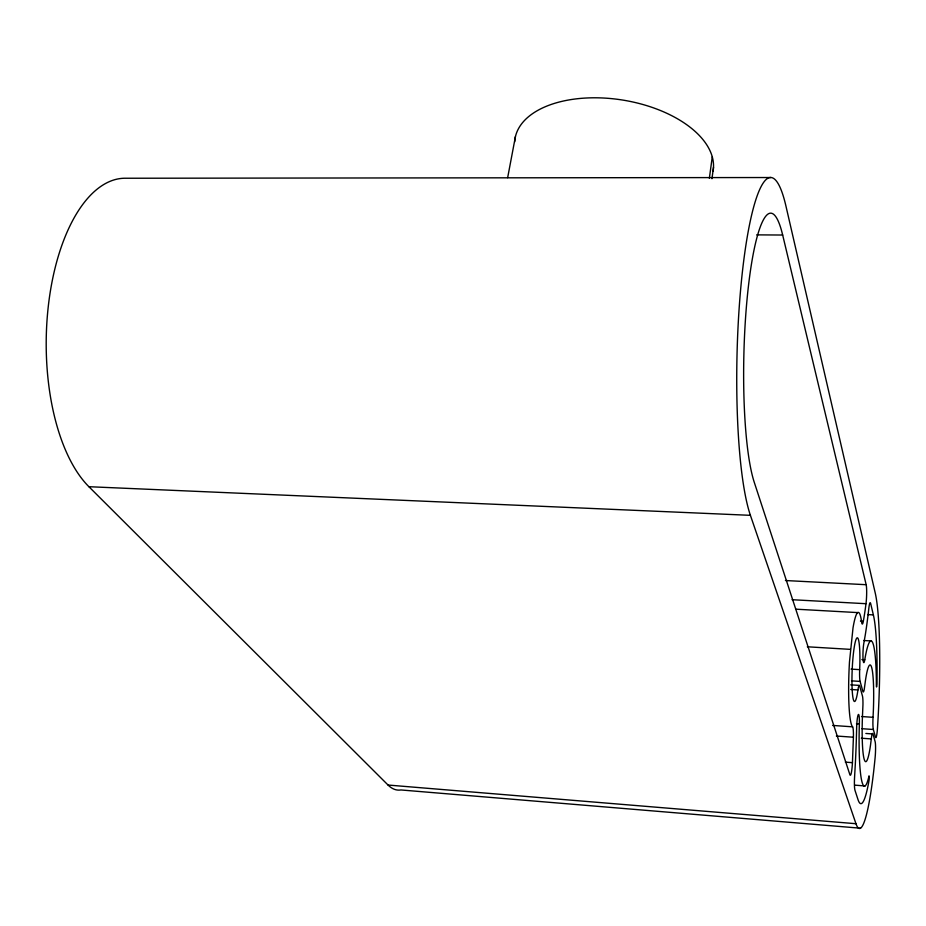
<?xml version="1.0" encoding="UTF-8"?>
<svg xmlns="http://www.w3.org/2000/svg" width="926" height="926" viewBox="0 0 926 926"><rect width="100%" height="100%" fill="white"/><g stroke="black" fill="none" stroke-linecap="round" stroke-linejoin="round"><path stroke-width="1.39" d="M792.089 599.712L865.995 603.706L865.37 608.417A113.076 13.496 -87.9 0 1 863.333 621.242A12.443 1.435 -87.7 0 1 861.597 621.994A57.424 6.725 -87.5 0 0 853.02 627.863L849.478 661.905A57.424 6.725 -87.5 0 0 852.58 726.806A12.929 1.516 -87.3 0 1 853.413 737.223L852.441 762.665A12.964 1.516 -87.2 0 1 849.894 774.715L754.227 482.191A141.296 23.416 -88.6 0 1 748.393 286.481A141.296 23.416 -88.6 0 1 782.667 235.03L756.646 234.868M855.971 823.712L750.407 515.331A176.843 29.354 -88.6 0 1 742.687 269.292A176.843 29.354 -88.6 0 1 785.977 206.22L875.209 592.895A122.417 13.659 -87.4 0 1 877.466 728.276A11.656 1.239 -87.4 0 1 875.475 737.142L873.357 729.491A11.783 1.262 -87.4 0 1 873.044 717.314L873.392 709.86A48.418 5.336 -87.4 0 0 871.725 667.692A48.418 5.336 -87.4 0 0 865.474 680.367L864.247 689.372A12.362 1.401 -87.5 0 1 862.835 691.294L860.115 681.409A12.501 1.435 -87.5 0 1 859.675 669.648A31.901 3.739 -87.5 0 0 856.168 639.16A31.901 3.739 -87.5 0 0 852.059 687.323A31.901 3.739 -87.5 0 0 857.939 689.951A12.605 1.447 -87.4 0 1 859.71 686.131L862.442 695.958A12.466 1.412 -87.4 0 1 862.951 704.836L862.442 716.608A48.418 5.336 -87.4 0 0 864.166 759.193A48.418 5.336 -87.4 0 0 870.533 744.944L871.285 738.913A11.876 1.273 -87.3 0 1 872.998 733.971L875.116 741.587A11.76 1.25 -87.3 0 1 875.105 757.769A122.417 13.659 -87.4 0 1 855.971 823.712L388.052 785.04L88.896 486.706A161.923 77.124 -89.2 0 1 48.546 304.168A161.923 77.124 -89.2 0 1 125.878 178.243L770.907 177.526M711.955 178.718L713.506 167.27M709.351 178.336L712.268 156.864M507.656 177.665L515.435 136.573M88.896 486.706L750.407 515.331M785.433 580.533L866.157 584.7A12.351 1.412 -87.7 0 1 865.995 603.706M795.631 609.169L857.742 612.595M867.604 614.575L873.368 614.899A97.89 10.915 -87.4 0 1 876.922 684.152L876.552 686.988L876.39 685.541A72.656 7.998 -87.4 0 0 864.78 659.752A10.985 1.25 -87.6 0 1 863.02 658.756A10.985 1.25 -87.6 0 1 863.865 643.038L865.208 635.34A137.986 16.471 -87.9 0 0 868.831 608.301A12.096 1.354 -87.7 0 1 870.672 603.578L873.368 614.899M860.462 621.08L863.333 621.242M863.761 640.514L870.984 640.931M807.322 646.788L850.392 649.369M861.898 659.59L864.78 659.763M851.087 669.104L859.675 669.648M851.457 680.853L860.115 681.409M850.739 684.858L859.316 685.402M850.751 689.476L857.939 689.951M861.55 716.527L873.044 717.314M856.481 723.773L859.351 723.97A72.656 7.998 -87.4 0 0 869.051 775.849L869.167 779.727A97.89 10.915 -87.4 0 1 857.985 799.532L854.953 790.225A12.698 1.447 -87.2 0 1 854.605 776.625L855.3 764.448A148.438 18.231 -87.1 0 0 856.631 728.067A11.228 1.285 -87.3 0 1 858.275 714.629A11.228 1.285 -87.3 0 1 859.351 723.97M832.601 725.428L852.58 726.829M861.956 728.693L873.357 729.491M865.868 733.461L871.574 733.867M836.363 736.008L853.413 737.223M861.365 738.207L871.285 738.913M845.334 762.133L852.441 762.665M854.872 785.144L864.953 785.966M860.543 828.203L400.923 789.959A115.137 37.873 -85.5 0 1 388.052 785.04M782.667 235.03L866.157 584.7M514.671 141.898A100.355 55.386 9.2 0 1 620.478 99.719A100.355 55.386 9.2 0 1 713.066 171.287"/></g></svg>
